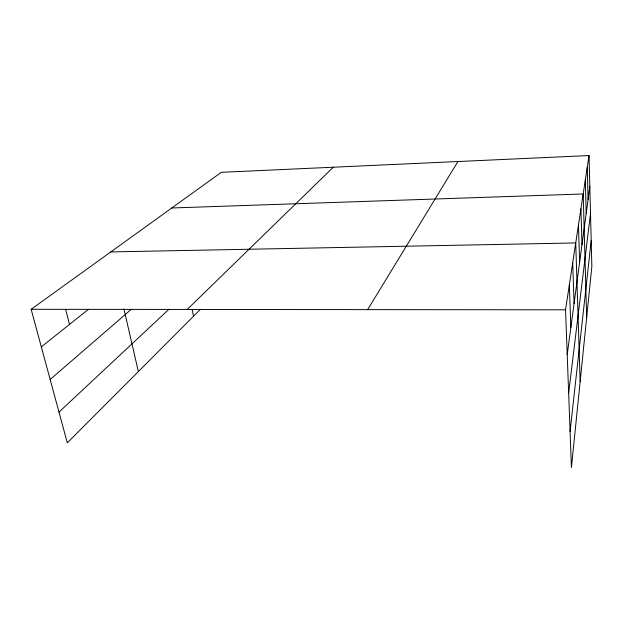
<?xml version="1.0" encoding="UTF-8"?>
<svg xmlns="http://www.w3.org/2000/svg" width="623" height="623" viewBox="0 0 623 623"><rect width="100%" height="100%" fill="white"/><g stroke="black" fill="none" stroke-linecap="round" stroke-linejoin="round"><path stroke-width="0.93" d="M570.084 431.466L591.196 240.743M568.651 393.09L590.503 213.518M567.21 354.526L589.817 186.479M589.039 155.548L591.85 266.582L571.423 467.452L565.544 309.818L589.039 155.548L221.305 172.322L31.15 309.304L67.315 442.852L200.256 309.475M367.656 309.631L457.936 161.528M187.219 309.452L333.289 167.213M58.99 412.091L169.02 309.226M50.152 379.477L130.994 309.576M41.32 346.871L88.349 309.421M171.8 207.981L583.19 193.963L586.671 317.543M110.808 251.918L575.73 242.947L580.153 381.603M31.15 309.304L565.544 309.818M65.727 309.608L69.511 324.419M123.93 308.915L138.353 371.581M192.196 309.717L193.504 316.25M569.329 284.968L570.832 327.612M572.701 262.813L574.071 303.572M578.456 225.02L579.6 262.447M580.932 208.767L581.983 244.714M585.309 180.031L586.212 213.307M587.248 167.276L588.089 199.337"/></g></svg>
